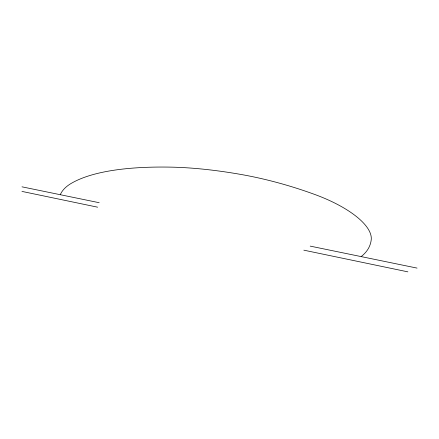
<?xml version="1.0" encoding="UTF-8"?>
<svg xmlns="http://www.w3.org/2000/svg" width="439" height="439" viewBox="0 0 439 439"><rect width="100%" height="100%" fill="white"/><g stroke="black" fill="none" stroke-linecap="round" stroke-linejoin="round"><path stroke-width="0.66" d="M22.005 186.833L99.176 202.708M310.208 246.12L417.05 268.097M21.95 191.409L97.612 207.181M303.843 250.17L407.88 271.856M60.275 194.707A209.891 62.519 17.8 0 1 71.08 183.486A318.955 90.286 15.7 0 1 171.408 167.144A222.792 69.313 16.8 0 1 240.797 174.426A152.893 51.72 17.3 0 1 315.378 194.696A79.717 29.495 16.7 0 1 371.218 239.787A164.416 60.774 19.4 0 1 361.132 256.596"/></g></svg>
